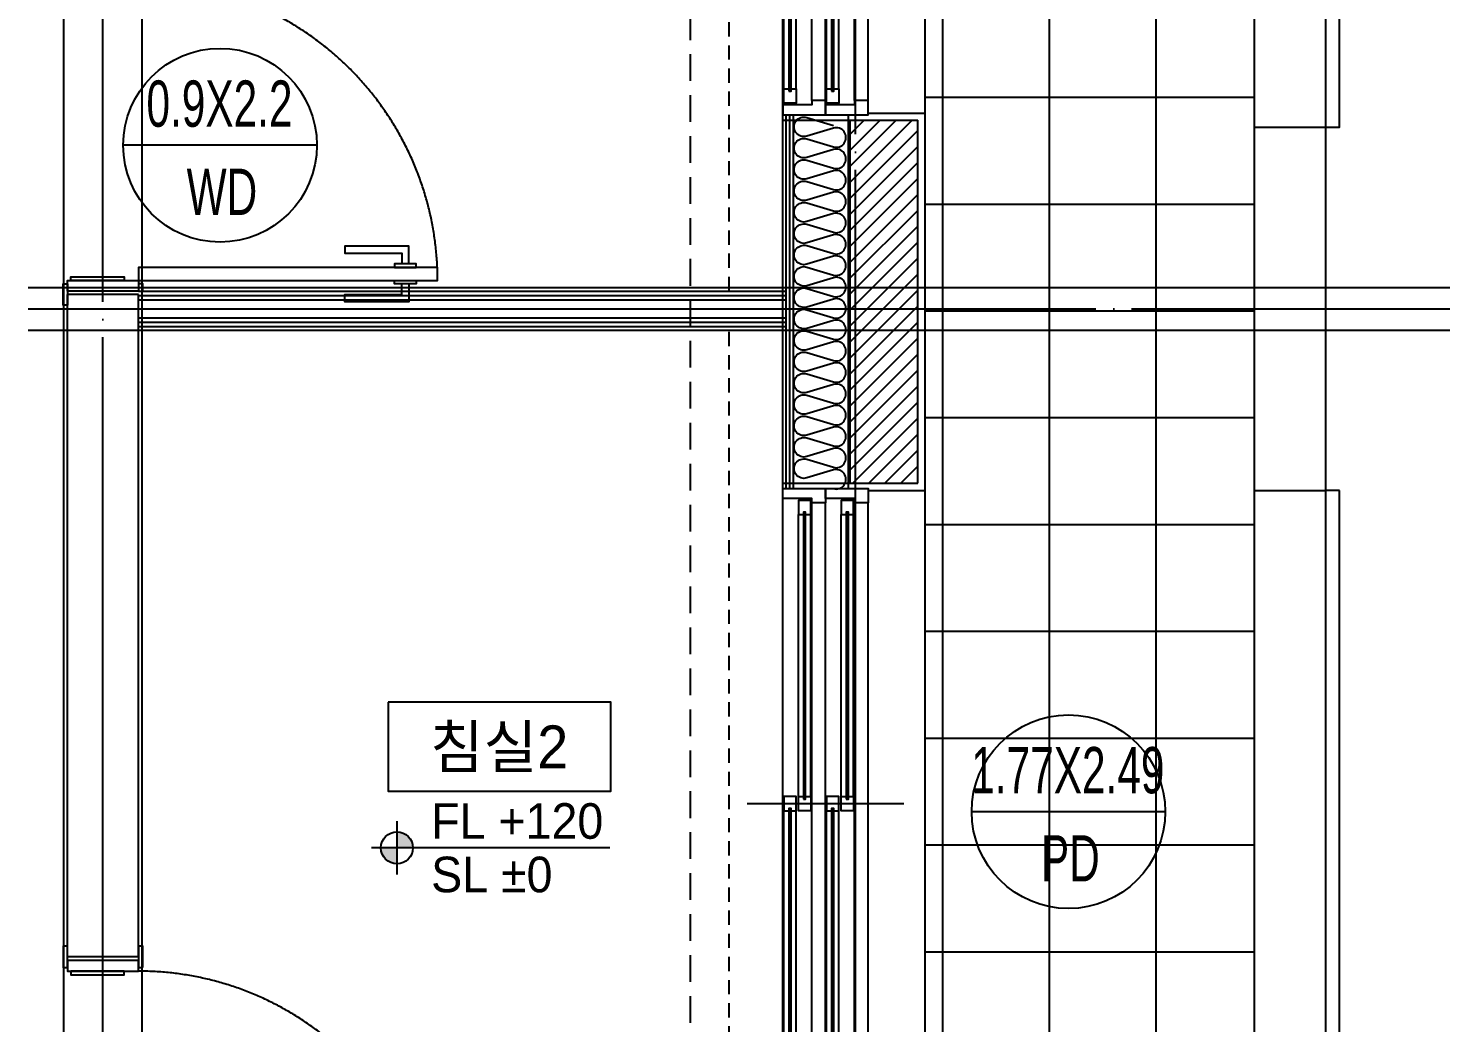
# Model space of a CAD drawing. Header units: millimetres. Extents: x -24416 to 92204, y -190080 to 23760.
# Drawn here: x 15935 to 19904, y -9857 to -7064 of the extents above; entities that cross this region are included whole.
import ezdxf
from ezdxf.enums import TextEntityAlignment as Align

# ---------------------------------------------------------------- set-up
doc = ezdxf.new("R2010")
doc.units = ezdxf.units.MM
doc.header["$LTSCALE"] = 50
for name, pattern in [('AUDIT_D_220706163347-0', [0]), ('CEN', [62, 60, -1, 0, -1]), ('H', [1.3, 0.8, -0.5]), ('HID', [2.3, 1.5, -0.8]), ('평면도(기준)$0$CENTER2', [16.25, 15, -0.5, 0.25, -0.5])]:
    doc.linetypes.add(name, pattern=pattern)
for name, color, linetype in [('A-레벨', 7, 'AUDIT_D_220706163347-0'), ('A-창호부호', 4, 'Continuous'), ('A_HAT', 8, 'Continuous'), ('CEN_CON', 1, 'CEN'), ('CEN_WALL', 12, 'CEN'), ('CONC', 2, 'Continuous'), ('dan1', 7, 'HID'), ('ELE3_CON', 7, 'Continuous'), ('ELE4', 4, 'Continuous'), ('FIN', 6, 'Continuous'), ('INS', 8, 'Continuous'), ('SINA-F-FRAME', 4, 'Continuous'), ('WAL', 3, 'Continuous'), ('WAL_DRY', 7, 'Continuous'), ('WIN', 4, 'Continuous'), ('X - 단위세대$0$ETC', 6, 'Continuous'), ('바닥타일', 8, 'Continuous'), ('실명', 3, 'AUDIT_D_220706163347-0'), ('실명박스', 7, 'AUDIT_D_220706163347-0'), ('커튼박스', 6, 'Continuous'), ('평면도(기준)$0$1.EC-F-DOOR', 4, 'Continuous'), ('평면도(기준)$0$1.EC-F-DOOR-F', 4, 'Continuous')]:
    doc.layers.add(name, color=color, linetype=linetype)
doc.layers.add('Defpoint', color=135, linetype='Continuous', plot=False)
doc.layers.add('MC', color=135, linetype='Continuous', plot=False)
doc.styles.add('HAUD01', font='Dotum.ttf')

# ---------------------------------------------------------------- blocks, each defined once
blk = doc.blocks.new('WIN_이중창_1800')
at = {"layer": 'Defpoint'}
for p, q in [((-15, 240), (-15, 0)), ((1785, 240), (1785, 0))]:
    blk.add_line(p, q, dxfattribs=at)
at = {"layer": 'WIN'}
blk.add_line((885, -100), (885, 340), dxfattribs=at)
at = {"layer": 'WIN', "color": 8}
for p, q in [((1742, 240), (28, 240)), ((1697, 237), (905, 237)), ((1697, 202), (905, 202)), ((865, 196), (73, 196)), ((865, 161), (73, 161)), ((1730, 158), (40, 158)), ((1730, 120), (40, 120)), ((1697, 117), (905, 117)), ((1697, 82), (905, 82)), ((865, 76), (73, 76)), ((865, 41), (73, 41)), ((1730, 38), (40, 38)), ((1730, 0), (40, 0))]:
    blk.add_line(p, q, dxfattribs=at)
at = {"layer": 'WIN'}
for points in [[(40, 158), (28, 158), (28, 240), (0, 240), (0, 120), (40, 120), (40, 158)], [(1730, 158), (1742, 158), (1742, 240), (1770, 240), (1770, 120), (1730, 120), (1730, 158)], [(905, 216.5), (905, 202), (865, 202), (865, 237), (905, 237), (905, 222.5)], [(1704, 222.5), (1704, 216.5), (898, 216.5), (898, 222.5), (1704, 222.5)], [(1697, 216.5), (1697, 202), (1737, 202), (1737, 237), (1697, 237), (1697, 222.5)], [(73, 175.5), (73, 161), (33, 161), (33, 196), (73, 196), (73, 181.5)], [(872, 181.5), (872, 175.5), (66, 175.5), (66, 181.5), (872, 181.5)], [(865, 175.5), (865, 161), (905, 161), (905, 196), (865, 196), (865, 181.5)], [(40, 38), (28, 38), (28, 120), (0, 120), (0, 0), (40, 0), (40, 38)], [(1730, 38), (1742, 38), (1742, 120), (1770, 120), (1770, 0), (1730, 0), (1730, 38)], [(905, 96.5), (905, 82), (865, 82), (865, 117), (905, 117), (905, 102.5)], [(1704, 102.5), (1704, 96.5), (898, 96.5), (898, 102.5), (1704, 102.5)], [(1697, 96.5), (1697, 82), (1737, 82), (1737, 117), (1697, 117), (1697, 102.5)], [(73, 55.5), (73, 41), (33, 41), (33, 76), (73, 76), (73, 61.5)], [(872, 61.5), (872, 55.5), (66, 55.5), (66, 61.5), (872, 61.5)], [(865, 55.5), (865, 41), (905, 41), (905, 76), (865, 76), (865, 61.5)]]:
    blk.add_lwpolyline(points, dxfattribs=at)
blk = doc.blocks.new('insul1')
blk.add_lwpolyline([(0, 0.25, 1.344031), (0.35, 0.25), (0.2, 0.75, -1.344031), (0.55, 0.75), (0.4, 0.25)], format="xyb")
blk = doc.blocks.new('A$C40FE212C')
at = {"layer": '평면도(기준)$0$1.EC-F-DOOR', "color": 8}
for points in [[(1600.5, 887.4), (1600.5, 937.4), (1420.5, 937.4), (1420.5, 917.4), (1580.5, 917.4), (1580.5, 887.4)], [(1600.5, 831.3), (1600.5, 781.3), (1420.5, 781.3), (1420.5, 801.3), (1580.5, 801.3), (1580.5, 831.3)]]:
    blk.add_lwpolyline(points, dxfattribs=at)
at = {"layer": '평면도(기준)$0$1.EC-F-DOOR'}
blk.add_lwpolyline([(840.9, 841.3), (1680.5, 841.3), (1680.5, 877.3), (840.9, 877.3), (840.9, 841.3)], dxfattribs=at)
at = {"layer": '평면도(기준)$0$1.EC-F-DOOR', "color": 8}
for points in [[(1560.5, 877.3), (1620.5, 877.3), (1620.5, 887.3), (1560.5, 887.3)], [(1560.5, 841.3), (1620.5, 841.3), (1620.5, 831.3), (1560.5, 831.3)]]:
    blk.add_lwpolyline(points, close=True, dxfattribs=at)
at = {"layer": '평면도(기준)$0$1.EC-F-DOOR', "color": 1, "linetype": '평면도(기준)$0$CENTER2', "ltscale": 6}
blk.add_arc((840.6, 840.6), 840.6, 2.4982, 89.9824, dxfattribs=at)
at = {"layer": '평면도(기준)$0$1.EC-F-DOOR-F'}
for points in [[(640.9, 1691.3), (640.9, 1711.3), (640.9, 1751.3), (628.9, 1751.3), (628.9, 1691.3)], [(852.9, 1691.3), (852.9, 1751.3), (840.9, 1751.3), (840.9, 1691.3)], [(640.9, 1711.3), (640.9, 1681.3), (840.9, 1681.3), (840.9, 1711.3)], [(650.9, 1681.3), (650.9, 1671.3), (800.9, 1671.3), (800.9, 1681.3)], [(640.9, 811.3), (640.9, 841.3), (840.9, 841.3), (840.9, 811.3)], [(650.9, 841.3), (650.9, 851.3), (800.9, 851.3), (800.9, 841.3)], [(640.9, 831.3), (640.9, 811.3), (640.9, 771.3), (628.9, 771.3), (628.9, 831.3)], [(852.9, 771.3), (852.9, 831.3), (840.9, 831.3), (840.9, 771.3)]]:
    blk.add_lwpolyline(points, close=True, dxfattribs=at)
blk = doc.blocks.new('A$C522D3D59')
at = {"layer": '평면도(기준)$0$1.EC-F-DOOR', "color": 8}
for points in [[(1600.5, 887.4), (1600.5, 937.4), (1420.5, 937.4), (1420.5, 917.4), (1580.5, 917.4), (1580.5, 887.4)], [(1600.5, 831.3), (1600.5, 781.3), (1420.5, 781.3), (1420.5, 801.3), (1580.5, 801.3), (1580.5, 831.3)]]:
    blk.add_lwpolyline(points, dxfattribs=at)
at = {"layer": '평면도(기준)$0$1.EC-F-DOOR'}
blk.add_lwpolyline([(840.9, 841.3), (1680.5, 841.3), (1680.5, 877.3), (840.9, 877.3), (840.9, 841.3)], dxfattribs=at)
at = {"layer": '평면도(기준)$0$1.EC-F-DOOR', "color": 8}
for points in [[(1560.5, 877.3), (1620.5, 877.3), (1620.5, 887.3), (1560.5, 887.3)], [(1560.5, 841.3), (1620.5, 841.3), (1620.5, 831.3), (1560.5, 831.3)]]:
    blk.add_lwpolyline(points, close=True, dxfattribs=at)
at = {"layer": '평면도(기준)$0$1.EC-F-DOOR', "color": 1, "linetype": '평면도(기준)$0$CENTER2', "ltscale": 6}
blk.add_arc((840.6, 840.6), 840.6, 2.4982, 89.9824, dxfattribs=at)
at = {"layer": '평면도(기준)$0$1.EC-F-DOOR-F'}
for points in [[(852.9, 1691.3), (852.9, 1751.3), (840.9, 1751.3), (840.9, 1691.3)], [(640.9, 1691.3), (640.9, 1711.3), (640.9, 1731.3), (628.9, 1731.3), (628.9, 1691.3)], [(640.9, 1711.3), (640.9, 1681.3), (840.9, 1681.3), (840.9, 1711.3)], [(650.9, 1681.3), (650.9, 1671.3), (800.9, 1671.3), (800.9, 1681.3)], [(640.9, 811.3), (640.9, 841.3), (840.9, 841.3), (840.9, 811.3)], [(650.9, 841.3), (650.9, 851.3), (800.9, 851.3), (800.9, 841.3)], [(640.9, 831.3), (640.9, 811.3), (640.9, 771.3), (628.9, 771.3), (628.9, 831.3)], [(852.9, 811.3), (852.9, 831.3), (840.9, 831.3), (840.9, 811.3)]]:
    blk.add_lwpolyline(points, close=True, dxfattribs=at)
blk = doc.blocks.new('U-76B(기본)', base_point=(218292.1, 9215.4))
at = {"layer": 'A_HAT'}
h = blk.add_hatch(dxfattribs=at)
h.set_pattern_fill('ANSI31', color=256, scale=10, style=0)
h.set_pattern_definition([(315, (218942.118, 17495.394), (22.45064, 22.45064), [])])
h.paths.add_polyline_path([(215102.1, 12385.4), (215102.1, 12195.4), (216122.1, 12195.4), (216122.1, 12385.4)])
at = {"layer": '바닥타일'}
h = blk.add_hatch(dxfattribs=at)
h.set_pattern_fill('_USER', color=256, scale=300, double=1, pattern_type=0)
h.set_pattern_definition([(270, (218942.12, 17495.4), (300, -6e-14), []), (360, (218942.12, 17495.4), (0, 300), [])])
h.paths.add_polyline_path([(207312.1, 9415.4), (207312.1, 11205.4), (210382.1, 11205.4), (210382.1, 12175.4), (218942.1, 12175.4), (218942.1, 11250.4), (212802.1, 11250.4), (212802.1, 9415.4), (210192.1, 9415.4), (210192.1, 10285.4), (208862.1, 10285.4), (208862.1, 9415.4)])
at = {"layer": 'CEN_CON'}
for p, q in [((212512.1, 14485.4), (219167.1, 14485.4)), ((219167.1, 11050.4), (212512.1, 11050.4))]:
    blk.add_line(p, q, dxfattribs=at)
at = {"layer": 'CEN_WALL'}
for p, q in [((215592.1, 14695.4), (215592.1, 8920.4)), ((209882.1, 12370.4), (219167.1, 12370.4))]:
    blk.add_line(p, q, dxfattribs=at)
at = {"layer": 'CONC'}
for p, q in [((213772.1, 14585.4), (215632.1, 14585.4)), ((213772.1, 14385.4), (213772.1, 14585.4)), ((215632.1, 14385.4), (215632.1, 14585.4)), ((213772.1, 14385.4), (215632.1, 14385.4)), ((216102.1, 11250.4), (215082.1, 11250.4)), ((215082.1, 11250.4), (215082.1, 11050.4)), ((216102.1, 11250.4), (216102.1, 11050.4)), ((216102.1, 11050.4), (215082.1, 11050.4))]:
    blk.add_line(p, q, dxfattribs=at)
at = {"layer": 'dan1'}
blk.add_line((218492.1, 12835.4), (212822.1, 12835.4), dxfattribs=at)
at = {"layer": 'ELE3_CON'}
for p, q in [((215082.1, 11250.4), (213282.1, 11250.4)), ((217902.1, 11250.4), (216102.1, 11250.4))]:
    blk.add_line(p, q, dxfattribs=at)
at = {"layer": 'ELE4'}
for p, q in [((213322.1, 12175.4), (215082.1, 12175.4)), ((216142.1, 12175.4), (217902.1, 12175.4))]:
    blk.add_line(p, q, dxfattribs=at)
at = {"layer": 'FIN'}
for p, q in [((215082.1, 12335.4), (215082.1, 12175.4)), ((216142.1, 12335.4), (216142.1, 12175.4)), ((215082.1, 12175.4), (216142.1, 12175.4))]:
    blk.add_line(p, q, dxfattribs=at)
at = {"layer": 'INS'}
for p, q in [((215087.1, 12545.4), (216137.1, 12545.4)), ((215087.1, 12390.4), (216137.1, 12390.4))]:
    blk.add_line(p, q, dxfattribs=at)
at = {"layer": 'MC'}
for p, q in [((215532.1, 14695.4), (215532.1, 8920.4)), ((215652.1, 14695.4), (215652.1, 8920.4)), ((212502.1, 14595.4), (216792.1, 14595.4)), ((212502.1, 14375.4), (219167.1, 14375.4)), ((209882.1, 12575.4), (219167.1, 12575.4))]:
    blk.add_line(p, q, dxfattribs=at)
at = {"layer": 'WAL'}
for p, q in [((215102.1, 12385.4), (216122.1, 12385.4)), ((215102.1, 12385.4), (215102.1, 12195.4)), ((216122.1, 12385.4), (216122.1, 12195.4)), ((215102.1, 12195.4), (216122.1, 12195.4))]:
    blk.add_line(p, q, dxfattribs=at)
at = {"layer": 'WAL_DRY'}
for p, q in [((215542.1, 14385.4), (215542.1, 12565.4)), ((215554.6, 14385.4), (215554.6, 12565.4)), ((215567.1, 14385.4), (215567.1, 12565.4)), ((215617.1, 14385.4), (215617.1, 12565.4)), ((215629.6, 14385.4), (215629.6, 12565.4)), ((215642.1, 14385.4), (215642.1, 12565.4)), ((215087.1, 12565.4), (216137.1, 12565.4)), ((215087.1, 12555.4), (216137.1, 12555.4))]:
    blk.add_line(p, q, dxfattribs=at)
at = {"layer": 'X - 단위세대$0$ETC'}
for points in [[(215082.1, 11010.4), (215082.1, 11050.4), (213282.1, 11050.4), (213282.1, 11010.4), (215082.1, 11010.4)], [(217902.1, 11010.4), (217902.1, 11050.4), (216102.1, 11050.4), (216102.1, 11010.4), (217902.1, 11010.4)]]:
    blk.add_lwpolyline(points, dxfattribs=at)
at = {"layer": '커튼박스', "linetype": 'H'}
for p, q in [((212822.1, 12725.4), (215542.1, 12725.4)), ((215642.1, 12725.4), (218762.1, 12725.4))]:
    blk.add_line(p, q, dxfattribs=at)
at = {"layer": 'INS', "xscale": 150.0000000000002, "yscale": 150.0000000000002, "zscale": 150.0000000000002, "row_count": 1, "column_count": 17, "row_spacing": -4.733165431326071e-30, "column_spacing": 60.00000000000009}
blk.add_blockref('insul1', (215087.1, 12395.4), dxfattribs=at)
at = {"layer": 'SINA-F-FRAME', "rotation": 270}
for name, p in [('A$C40FE212C', (212050.8, 15226.3)), ('A$C522D3D59', (214830.8, 15226.3))]:
    blk.add_blockref(name, p, dxfattribs=at)
at = {"layer": 'WIN', "xscale": -1.000000000000001}
for p in [(215087.1, 12335.4), (217907.1, 12335.4)]:
    blk.add_blockref('WIN_이중창_1800', p, dxfattribs=at)
blk = doc.blocks.new('A$C4D377245')
at = {"layer": 'A-창호부호'}
blk.add_line((675.4, 345), (14.6, 345), dxfattribs=at)
blk.add_circle((345, 345), 330.4, dxfattribs=at)
blk = doc.blocks.new('A$Cb33ca4a3')
at = {"layer": 'A-레벨'}
h = blk.add_hatch(color=256, dxfattribs=at)
h.paths.add_polyline_path([(16971.1, -33171), (16971.1, -33126), (16926.1, -33126, 0.414214)])
h.paths.add_polyline_path([(16971.1, -33081), (16971.1, -33126), (17016.1, -33126, 0.414214)])
for p, q in [((16971.1, -33051), (16971.1, -33201)), ((17568.8, -33126), (16899.1, -33126))]:
    blk.add_line(p, q, dxfattribs=at)
blk.add_circle((16971.1, -33126), 45, dxfattribs=at)
at = {"layer": 'A-레벨', "color": 4, "style": 'HAUD01'}
for s, p in [('FL +120', (17067.2, -33100.5)), ('SL %%P0', (17067.2, -33250.7))]:
    blk.add_text(s, height=100, dxfattribs=at).set_placement(p)

msp = doc.modelspace()

# ---------------------------------------------------------------- linework, layer by layer
at = {"layer": '실명박스'}
msp.add_lwpolyline([(16946.8, -8956.5), (16946.8, -9206.5), (17572.1, -9206.5), (17572.1, -8956.5)], close=True, dxfattribs=at)

# ---------------------------------------------------------------- block references
at = {"rotation": 90}
msp.add_blockref('U-76B(기본)', (21415, -5152.1), dxfattribs=at)
at = {"layer": 'A-창호부호'}
msp.add_blockref('A$Cb33ca4a3', (0, 23760), dxfattribs=at)
at = {"layer": 'A-창호부호', "xscale": 0.8231884058332071, "yscale": 0.8231884058332071, "zscale": 0.8231884058332071}
for p in [(16190.1, -7676.5), (18574, -9548.5)]:
    msp.add_blockref('A$C4D377245', p, dxfattribs=at)

# ---------------------------------------------------------------- texts
at = {"layer": 'A-창호부호', "color": 6, "style": 'HAUD01', "width": 0.7}
for s, p in [('0.9X2.2', (16472.4, -7275.7)), ('WD', (16479.3, -7523.4)), ('1.77X2.49', (18856.3, -9147.7)), ('PD', (18863.2, -9395.4))]:
    msp.add_text(s, height=130, dxfattribs=at).set_placement(p, align=Align.MIDDLE)
at = {"layer": '실명', "style": 'HAUD01'}
msp.add_text('침실2', height=120, dxfattribs=at).set_placement((17258.3, -9079.7), align=Align.MIDDLE)

doc.saveas('drawing.dxf')
